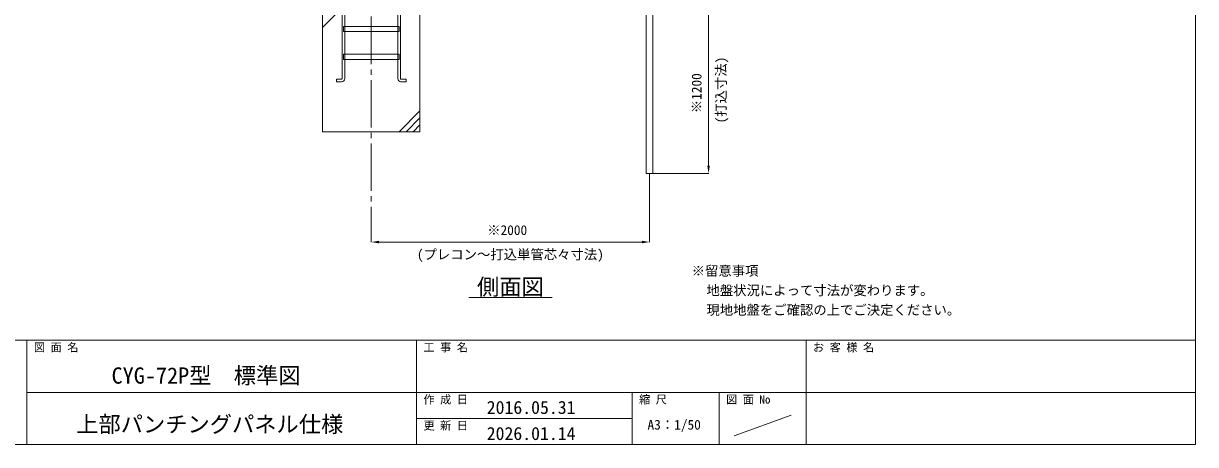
# Model space of a CAD drawing. Units: millimetres, scale not verified. Extents: x -6980 to 13145, y -14438 to 14438.
# Drawn here: x 4719 to 13145, y 562 to 3591 of the extents above; entities that cross this region are included whole.
import ezdxf
from ezdxf.enums import TextEntityAlignment as Align

# ---------------------------------------------------------------- set-up
doc = ezdxf.new("R2010")
doc.units = ezdxf.units.MM
doc.header["$LTSCALE"] = 38
doc.linetypes.add('CHAIN2', pattern=[12, 9, -1, 1, -1])
doc.linetypes.add('DASHED1', pattern=[1.8, 1.2, -0.6])
for name, color, linetype, lineweight in [('0-9_基礎工事用PCA小', 7, 'Continuous', 18), ('0-A_図面枠', 7, 'Continuous', 18), ('0-B_寸法', 3, 'Continuous', 18), ('0-D_単管', 7, 'Continuous', 18), ('1-2_通芯', 1, 'CHAIN2', 18), ('1-7_文字', 7, 'Continuous', 18)]:
    doc.layers.add(name, color=color, linetype=linetype, lineweight=lineweight)
doc.styles.add('ＭＳ ゴシック', font='')
doc.styles.get('ＭＳ ゴシック').set_extended_font_data('MS Gothic')

msp = doc.modelspace()

# ---------------------------------------------------------------- linework, layer by layer
at = {"layer": '0-9_基礎工事用PCA小'}
for p, q in [((6869.8, 3562.5), (7019.8, 3712.5)), ((7029.32, 3532.5), (7029.32, 3370.5)), ((7410.28, 3532.5), (7410.28, 3370.5)), ((7029.32, 3332.5), (7029.32, 3195.5)), ((7410.28, 3332.5), (7410.28, 3195.5)), ((7569.8, 2962.5), (7419.8, 2812.5)), ((7569.8, 2912.5), (7469.8, 2812.5)), ((7569.8, 2862.5), (7519.8, 2812.5))]:
    msp.add_line(p, q, dxfattribs=at)
at = {"layer": '0-9_基礎工事用PCA小', "color": 4, "linetype": 'DASHED1', "lineweight": 9}
for p, q in [((7029.32, 3570.5), (7029.32, 3532.5)), ((7410.28, 3570.5), (7410.28, 3532.5)), ((7029.32, 3370.5), (7029.32, 3332.5)), ((7410.28, 3370.5), (7410.28, 3332.5))]:
    msp.add_line(p, q, dxfattribs=at)
at = {"layer": '0-9_基礎工事用PCA小'}
for points in [[(6869.8, 2812.5), (7569.8, 2812.5), (7569.8, 3712.5), (6869.8, 3712.5)], [(7019.8, 3570.5), (7419.8, 3570.5), (7419.8, 3532.5), (7019.8, 3532.5)], [(7019.8, 3370.5), (7419.8, 3370.5), (7419.8, 3332.5), (7019.8, 3332.5)]]:
    msp.add_lwpolyline(points, close=True, dxfattribs=at)
for points in [[(7010.27, 3195.55), (7010.27, 3772.5), (7029.32, 3772.5), (7029.32, 3570.5)], [(7429.33, 3195.55), (7429.33, 3772.5), (7410.28, 3772.5), (7410.28, 3570.5)], [(7006.33, 3172.5), (6969.33, 3172.5), (6969.33, 3191.55), (7006.27, 3191.55)], [(7433.27, 3172.5), (7470.27, 3172.5), (7470.27, 3191.55), (7433.32, 3191.55)]]:
    msp.add_lwpolyline(points, dxfattribs=at)
for centre, radius, start, end in [((7006.27, 3195.55), 4, 270, 0), ((7006.33, 3195.5), 23, 270, 0), ((7433.27, 3195.5), 23, 180, 270), ((7433.32, 3195.55), 4, 180, 270)]:
    msp.add_arc(centre, radius, start, end, dxfattribs=at)
at = {"layer": '0-A_図面枠'}
for p, q in [((-6980.2, 1312.5), (13144.8, 1312.5)), ((4744.8, 1312.5), (4744.8, 562.5)), ((7544.8, 1312.5), (7544.8, 562.5)), ((10344.8, 1312.5), (10344.8, 562.5)), ((4744.8, 937.5), (13144.8, 937.5)), ((9094.8, 937.5), (9094.8, 562.5)), ((9719.8, 937.5), (9719.8, 562.5)), ((9827.78, 625.62), (10236.82, 774.38)), ((9094.8, 750), (7544.8, 750))]:
    msp.add_line(p, q, dxfattribs=at)
msp.add_lwpolyline([(-6980.2, 14437.5), (13144.8, 14437.5), (13144.8, 562.5), (-6980.2, 562.5)], close=True, dxfattribs=at)
at = {"layer": '0-B_寸法'}
for p, q in [((9644.1, 3657.5), (9644.1, 2567.5)), ((9219.8, 2511.5), (9219.8, 2018.05)), ((9220.8, 2512.5), (9645.1, 2512.5)), ((7219.8, 2218.05), (7219.8, 2018.05)), ((9164.8, 2019.05), (7274.8, 2019.05))]:
    msp.add_line(p, q, dxfattribs=at)
at = {"layer": '0-B_寸法', "color": 91}
for points in [[(9634.93, 2567.5), (9644.1, 2512.5), (9653.28, 2567.5)], [(7274.8, 2028.2), (7219.8, 2019.05), (7274.8, 2009.88)], [(9164.8, 2028.2), (9219.8, 2019.05), (9164.8, 2009.88)]]:
    msp.add_solid(points, dxfattribs=at)
at = {"layer": '0-D_単管'}
msp.add_lwpolyline([(9195.5, 3790.4), (9195.5, 2512.5), (9244.1, 2512.5), (9244.1, 3722.25)], dxfattribs=at)
at = {"layer": '1-2_通芯'}
msp.add_line((7219.8, 9112.5), (7219.8, 2219.05), dxfattribs=at)
at = {"layer": '1-7_文字'}
msp.add_line((7919.8, 1619.05), (8519.8, 1619.05), dxfattribs=at)

# ---------------------------------------------------------------- texts
at = {"layer": '0-A_図面枠', "style": 'ＭＳ ゴシック'}
for s, height, p in [('図 面 名', 58.65, (4794.8, 1214.5)), ('工 事 名', 58.65, (7594.8, 1214.5)), ('お 客 様 名', 58.65, (10394.8, 1214.5)), ('CYG-72P型\u3000標準図', 117.3, (5352.55, 965.3)), ('作 成 日\u3000', 58.65, (7594.8, 839.5)), ('2016.05.31', 93.84, (8049.52, 754.6)), ('縮 尺', 58.65, (9144.8, 839.5)), ('図 面 No', 58.65, (9769.8, 839.5)), ('上部パンチングパネル仕様', 117.3, (5098.62, 615.1)), ('更 新 日\u3000', 58.65, (7594.8, 652)), ('2026.01.14', 93.84, (8049.52, 567.1)), ('A3：1/50', 70.38, (9205.23, 648.9))]:
    msp.add_text(s, height=height, dxfattribs=at).set_placement(p, align=Align.BOTTOM_LEFT)
at = {"layer": '0-B_寸法', "style": 'ＭＳ ゴシック'}
for s, p in [('(打込寸法)', (9789.7, 2872.5)), ('※1200', (9614.55, 2945.68))]:
    msp.add_text(s, height=70.38, rotation=90, dxfattribs=at).set_placement(p, align=Align.BOTTOM_LEFT)
for s, p in [('※2000', (8052.98, 2048.6)), ('(プレコン～打込単管芯々寸法)', (7547.8, 1873.45))]:
    msp.add_text(s, height=70.38, dxfattribs=at).set_placement(p, align=Align.BOTTOM_LEFT)
at = {"layer": '1-7_文字', "style": 'ＭＳ ゴシック'}
for s, height, p in [('※留意事項', 70.38, (9522.95, 1755.78)), ('側面図', 117.3, (7979.8, 1603.05)), ('\u3000地盤状況によって寸法が変わります。', 70.38, (9533.17, 1615.43)), ('\u3000現地地盤をご確認の上でご決定ください。', 70.38, (9533.17, 1474.67))]:
    msp.add_text(s, height=height, dxfattribs=at).set_placement(p, align=Align.BOTTOM_LEFT)

doc.saveas('drawing.dxf')
